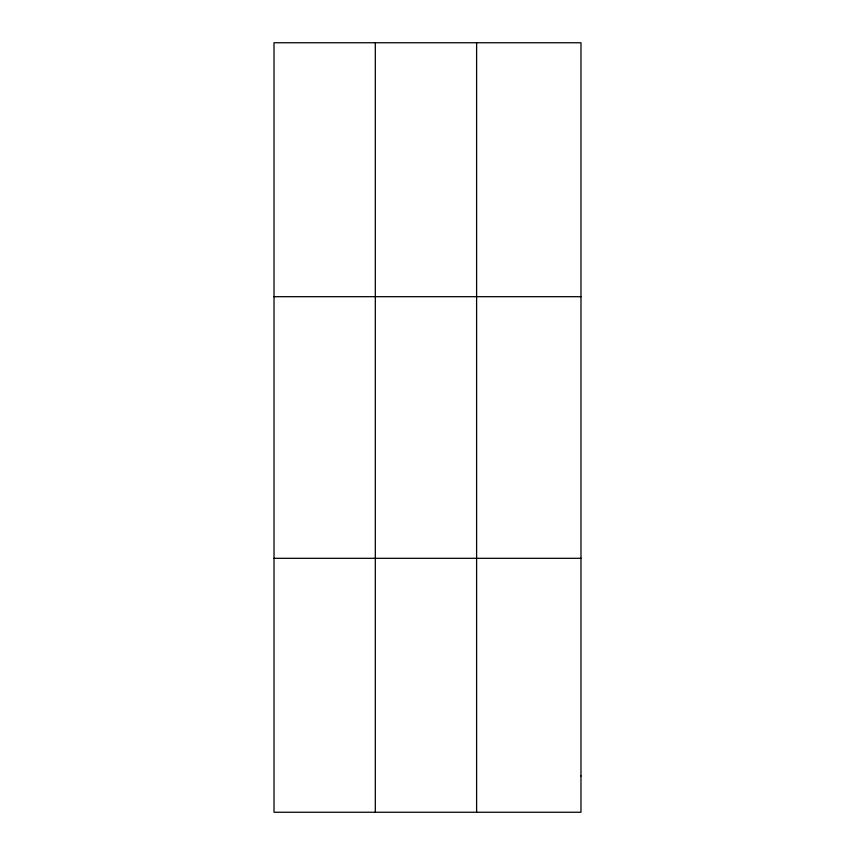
<?xml version="1.0" encoding="UTF-8"?>
<svg xmlns="http://www.w3.org/2000/svg" width="855" height="855" viewBox="0 0 855 855"><rect width="100%" height="100%" fill="white"/><g stroke="black" fill="none" stroke-linecap="round" stroke-linejoin="round"><path stroke-width="1.28" d="M375.313 812.25L375.313 42.75M476.609 812.25L476.609 42.75M274.017 296.685L580.983 296.685M274.017 558.315L580.983 558.315M580.983 775.977L580.983 812.25L274.017 812.25L274.017 42.75L580.983 42.75L580.983 775.977"/></g></svg>
